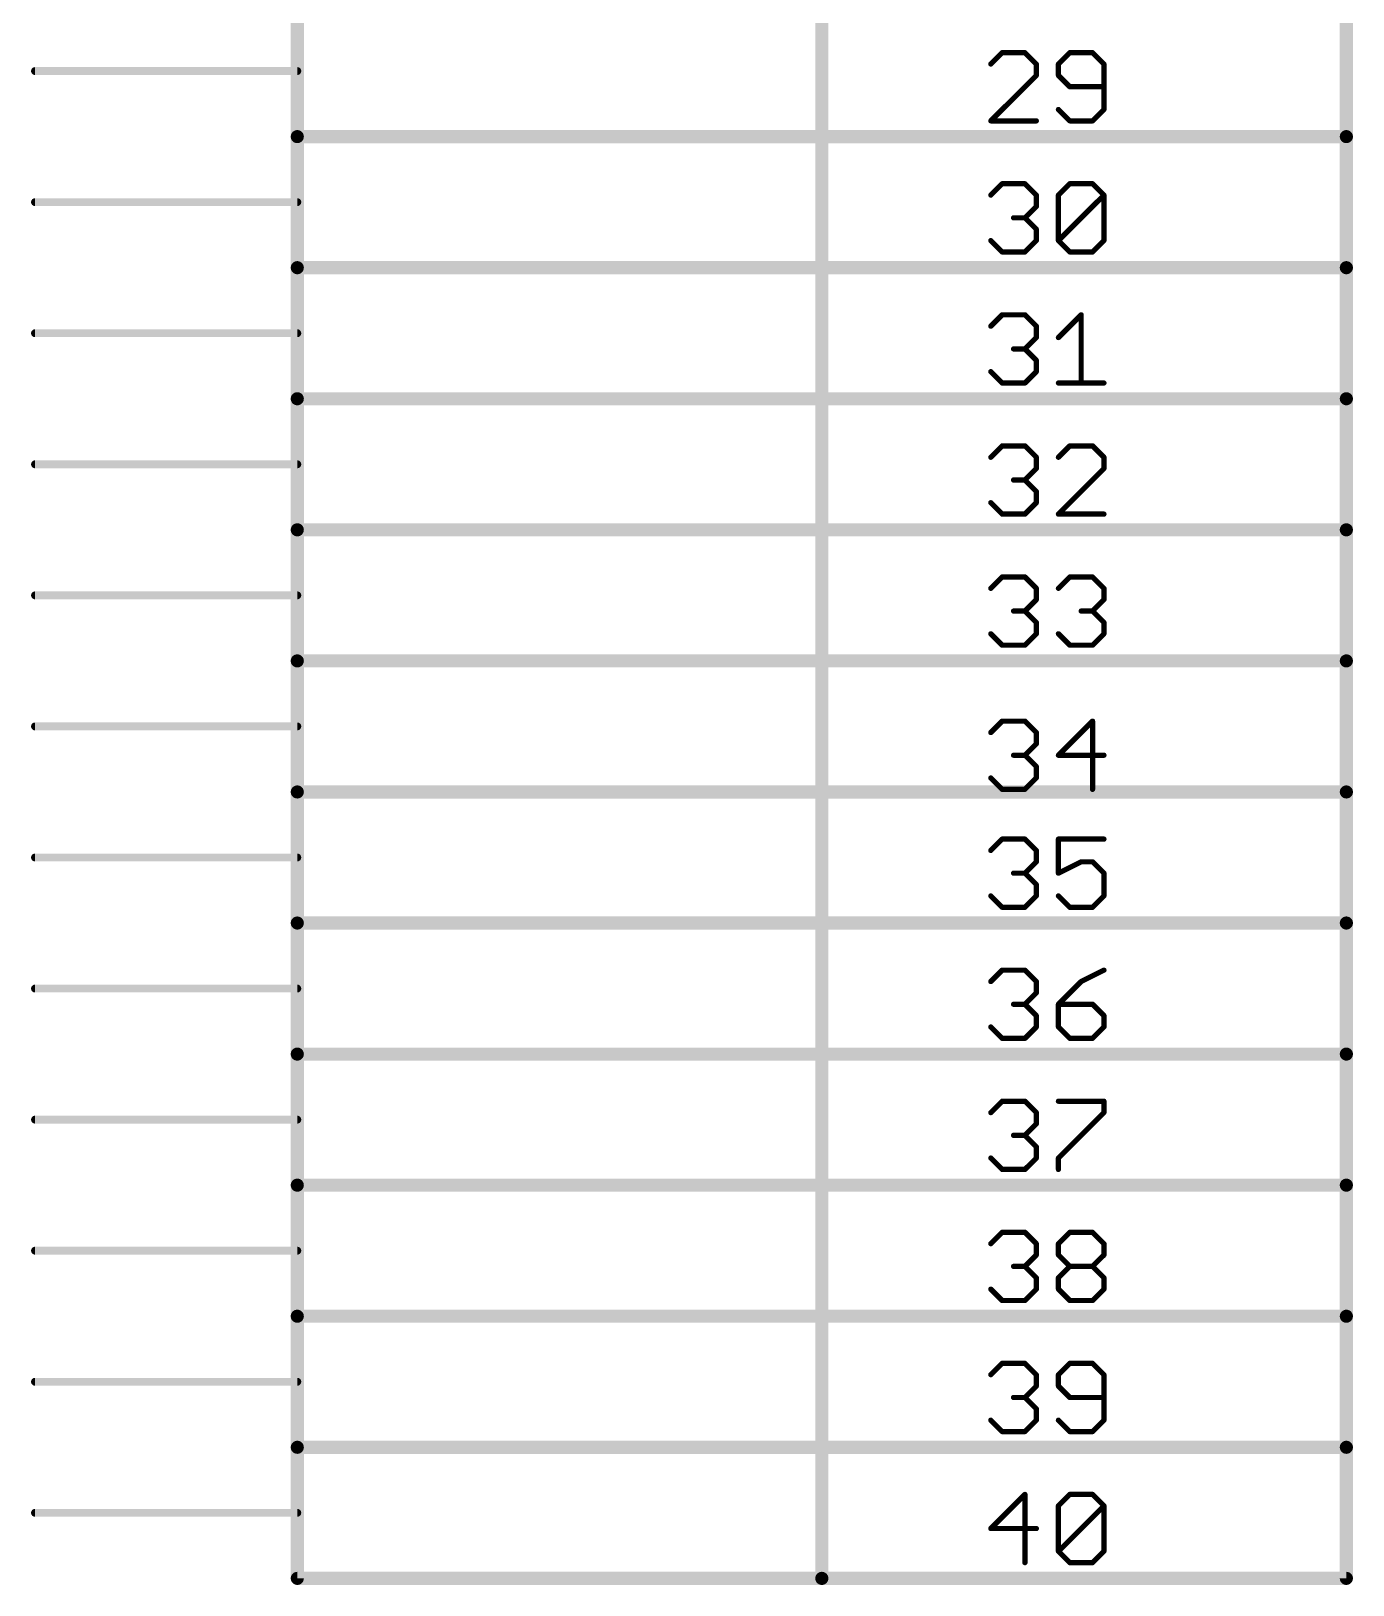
# Model space of a CAD drawing. Extents: x -173 to 61, y -47 to 113.
# Drawn here: x 35.48 to 61.09, y -47.12 to -17 of the extents above; entities that cross this region are included whole.
import ezdxf

# ---------------------------------------------------------------- set-up
doc = ezdxf.new("R2010")
doc.units = 0
doc.layers.add('94', color=14, linetype='CONTINUOUS')
doc.layers.add('95', color=251, linetype='CONTINUOUS')

msp = doc.modelspace()

# ---------------------------------------------------------------- linework, layer by layer
at = {"layer": '94'}
for points, const_width in [([(50.8, -46.99), (50.8, 54.61)], 0.254), ([(40.64, -16.51), (40.64, -19.05)], 0.254), ([(60.96, -16.51), (60.96, -19.05)], 0.254), ([(35.56, -17.78), (40.64, -17.78)], 0.1524), ([(40.64, -19.05), (40.64, -21.59)], 0.254), ([(40.64, -19.05), (60.96, -19.05)], 0.254), ([(60.96, -19.05), (60.96, -21.59)], 0.254), ([(35.56, -20.32), (40.64, -20.32)], 0.1524), ([(40.64, -21.59), (40.64, -24.13)], 0.254), ([(40.64, -21.59), (60.96, -21.59)], 0.254), ([(60.96, -21.59), (60.96, -24.13)], 0.254), ([(35.56, -22.86), (40.64, -22.86)], 0.1524), ([(40.64, -24.13), (40.64, -26.67)], 0.254), ([(40.64, -24.13), (60.96, -24.13)], 0.254), ([(60.96, -24.13), (60.96, -26.67)], 0.254), ([(35.56, -25.4), (40.64, -25.4)], 0.1524), ([(40.64, -26.67), (40.64, -29.21)], 0.254), ([(40.64, -26.67), (60.96, -26.67)], 0.254), ([(60.96, -26.67), (60.96, -29.21)], 0.254), ([(35.56, -27.94), (40.64, -27.94)], 0.1524), ([(40.64, -29.21), (40.64, -31.75)], 0.254), ([(40.64, -29.21), (60.96, -29.21)], 0.254), ([(60.96, -29.21), (60.96, -31.75)], 0.254), ([(35.56, -30.48), (40.64, -30.48)], 0.1524), ([(40.64, -31.75), (40.64, -34.29)], 0.254), ([(40.64, -31.75), (60.96, -31.75)], 0.254), ([(60.96, -31.75), (60.96, -34.29)], 0.254), ([(35.56, -33.02), (40.64, -33.02)], 0.1524), ([(40.64, -34.29), (40.64, -36.83)], 0.254), ([(40.64, -34.29), (60.96, -34.29)], 0.254), ([(60.96, -34.29), (60.96, -36.83)], 0.254), ([(35.56, -35.56), (40.64, -35.56)], 0.1524), ([(40.64, -36.83), (40.64, -39.37)], 0.254), ([(40.64, -36.83), (60.96, -36.83)], 0.254), ([(60.96, -36.83), (60.96, -39.37)], 0.254), ([(35.56, -38.1), (40.64, -38.1)], 0.1524), ([(40.64, -39.37), (40.64, -41.91)], 0.254), ([(40.64, -39.37), (60.96, -39.37)], 0.254), ([(60.96, -39.37), (60.96, -41.91)], 0.254), ([(35.56, -40.64), (40.64, -40.64)], 0.1524), ([(40.64, -41.91), (40.64, -44.45)], 0.254), ([(40.64, -41.91), (60.96, -41.91)], 0.254), ([(60.96, -41.91), (60.96, -44.45)], 0.254), ([(35.56, -43.18), (40.64, -43.18)], 0.1524), ([(40.64, -44.45), (40.64, -46.99)], 0.254), ([(40.64, -44.45), (60.96, -44.45)], 0.254), ([(60.96, -44.45), (60.96, -46.99)], 0.254), ([(35.56, -45.72), (40.64, -45.72)], 0.1524), ([(40.64, -46.99), (50.8, -46.99)], 0.254), ([(50.8, -46.99), (60.96, -46.99)], 0.254)]:
    msp.add_lwpolyline(points, dxfattribs=dict(at, const_width=const_width))
for points, const_width in [([(35.56, -17.7419, 1), (35.56, -17.8181)], 0.0762), ([(40.64, -17.8181, 1), (40.64, -17.7419)], 0.0762), ([(40.7035, -19.05, 1), (40.5765, -19.05)], 0.127), ([(40.64, -18.9865, 1), (40.64, -19.1135)], 0.127), ([(61.0235, -19.05, 1), (60.8965, -19.05)], 0.127), ([(60.96, -19.1135, 1), (60.96, -18.9865)], 0.127), ([(40.5765, -19.05, 1), (40.7035, -19.05)], 0.127), ([(60.8965, -19.05, 1), (61.0235, -19.05)], 0.127), ([(35.56, -20.2819, 1), (35.56, -20.3581)], 0.0762), ([(40.64, -20.3581, 1), (40.64, -20.2819)], 0.0762), ([(40.7035, -21.59, 1), (40.5765, -21.59)], 0.127), ([(40.64, -21.5265, 1), (40.64, -21.6535)], 0.127), ([(40.5765, -21.59, 1), (40.7035, -21.59)], 0.127), ([(61.0235, -21.59, 1), (60.8965, -21.59)], 0.127), ([(60.8965, -21.59, 1), (61.0235, -21.59)], 0.127), ([(60.96, -21.6535, 1), (60.96, -21.5265)], 0.127), ([(35.56, -22.8219, 1), (35.56, -22.8981)], 0.0762), ([(40.64, -22.8981, 1), (40.64, -22.8219)], 0.0762), ([(40.7035, -24.13, 1), (40.5765, -24.13)], 0.127), ([(40.64, -24.0665, 1), (40.64, -24.1935)], 0.127), ([(40.5765, -24.13, 1), (40.7035, -24.13)], 0.127), ([(61.0235, -24.13, 1), (60.8965, -24.13)], 0.127), ([(60.8965, -24.13, 1), (61.0235, -24.13)], 0.127), ([(60.96, -24.1935, 1), (60.96, -24.0665)], 0.127), ([(35.56, -25.3619, 1), (35.56, -25.4381)], 0.0762), ([(40.64, -25.4381, 1), (40.64, -25.3619)], 0.0762), ([(40.7035, -26.67, 1), (40.5765, -26.67)], 0.127), ([(40.64, -26.6065, 1), (40.64, -26.7335)], 0.127), ([(40.5765, -26.67, 1), (40.7035, -26.67)], 0.127), ([(61.0235, -26.67, 1), (60.8965, -26.67)], 0.127), ([(60.8965, -26.67, 1), (61.0235, -26.67)], 0.127), ([(60.96, -26.7335, 1), (60.96, -26.6065)], 0.127), ([(35.56, -27.9019, 1), (35.56, -27.9781)], 0.0762), ([(40.64, -27.9781, 1), (40.64, -27.9019)], 0.0762), ([(40.7035, -29.21, 1), (40.5765, -29.21)], 0.127), ([(40.64, -29.1465, 1), (40.64, -29.2735)], 0.127), ([(40.5765, -29.21, 1), (40.7035, -29.21)], 0.127), ([(61.0235, -29.21, 1), (60.8965, -29.21)], 0.127), ([(60.8965, -29.21, 1), (61.0235, -29.21)], 0.127), ([(60.96, -29.2735, 1), (60.96, -29.1465)], 0.127), ([(35.56, -30.4419, 1), (35.56, -30.5181)], 0.0762), ([(40.64, -30.5181, 1), (40.64, -30.4419)], 0.0762), ([(40.7035, -31.75, 1), (40.5765, -31.75)], 0.127), ([(40.64, -31.6865, 1), (40.64, -31.8135)], 0.127), ([(40.5765, -31.75, 1), (40.7035, -31.75)], 0.127), ([(61.0235, -31.75, 1), (60.8965, -31.75)], 0.127), ([(60.8965, -31.75, 1), (61.0235, -31.75)], 0.127), ([(60.96, -31.8135, 1), (60.96, -31.6865)], 0.127), ([(35.56, -32.9819, 1), (35.56, -33.0581)], 0.0762), ([(40.64, -33.0581, 1), (40.64, -32.9819)], 0.0762), ([(40.7035, -34.29, 1), (40.5765, -34.29)], 0.127), ([(40.64, -34.2265, 1), (40.64, -34.3535)], 0.127), ([(40.5765, -34.29, 1), (40.7035, -34.29)], 0.127), ([(61.0235, -34.29, 1), (60.8965, -34.29)], 0.127), ([(60.8965, -34.29, 1), (61.0235, -34.29)], 0.127), ([(60.96, -34.3535, 1), (60.96, -34.2265)], 0.127), ([(35.56, -35.5219, 1), (35.56, -35.5981)], 0.0762), ([(40.64, -35.5981, 1), (40.64, -35.5219)], 0.0762), ([(40.7035, -36.83, 1), (40.5765, -36.83)], 0.127), ([(40.64, -36.7665, 1), (40.64, -36.8935)], 0.127), ([(61.0235, -36.83, 1), (60.8965, -36.83)], 0.127), ([(60.96, -36.8935, 1), (60.96, -36.7665)], 0.127), ([(40.5765, -36.83, 1), (40.7035, -36.83)], 0.127), ([(60.8965, -36.83, 1), (61.0235, -36.83)], 0.127), ([(35.56, -38.0619, 1), (35.56, -38.1381)], 0.0762), ([(40.64, -38.1381, 1), (40.64, -38.0619)], 0.0762), ([(40.7035, -39.37, 1), (40.5765, -39.37)], 0.127), ([(40.64, -39.3065, 1), (40.64, -39.4335)], 0.127), ([(40.5765, -39.37, 1), (40.7035, -39.37)], 0.127), ([(61.0235, -39.37, 1), (60.8965, -39.37)], 0.127), ([(60.8965, -39.37, 1), (61.0235, -39.37)], 0.127), ([(60.96, -39.4335, 1), (60.96, -39.3065)], 0.127), ([(35.56, -40.6019, 1), (35.56, -40.6781)], 0.0762), ([(40.64, -40.6781, 1), (40.64, -40.6019)], 0.0762), ([(40.7035, -41.91, 1), (40.5765, -41.91)], 0.127), ([(40.64, -41.8465, 1), (40.64, -41.9735)], 0.127), ([(40.5765, -41.91, 1), (40.7035, -41.91)], 0.127), ([(61.0235, -41.91, 1), (60.8965, -41.91)], 0.127), ([(60.8965, -41.91, 1), (61.0235, -41.91)], 0.127), ([(60.96, -41.9735, 1), (60.96, -41.8465)], 0.127), ([(35.56, -43.1419, 1), (35.56, -43.2181)], 0.0762), ([(40.64, -43.2181, 1), (40.64, -43.1419)], 0.0762), ([(40.7035, -44.45, 1), (40.5765, -44.45)], 0.127), ([(40.64, -44.3865, 1), (40.64, -44.5135)], 0.127), ([(40.5765, -44.45, 1), (40.7035, -44.45)], 0.127), ([(61.0235, -44.45, 1), (60.8965, -44.45)], 0.127), ([(60.8965, -44.45, 1), (61.0235, -44.45)], 0.127), ([(60.96, -44.5135, 1), (60.96, -44.3865)], 0.127), ([(35.56, -45.6819, 1), (35.56, -45.7581)], 0.0762), ([(40.64, -45.7581, 1), (40.64, -45.6819)], 0.0762), ([(40.64, -46.9265, 1), (40.64, -47.0535)], 0.127), ([(40.5765, -46.99, 1), (40.7035, -46.99)], 0.127), ([(50.8, -46.9265, 1), (50.8, -47.0535)], 0.127), ([(50.7365, -46.99, 1), (50.8635, -46.99)], 0.127), ([(50.8, -47.0535, 1), (50.8, -46.9265)], 0.127), ([(60.8965, -46.99, 1), (61.0235, -46.99)], 0.127), ([(60.96, -47.0535, 1), (60.96, -46.9265)], 0.127)]:
    msp.add_lwpolyline(points, format="xyb", dxfattribs=dict(at, const_width=const_width))
at = {"layer": '95', "const_width": 0.1016}
for points in [[(54.2937, -17.4233), (54.0733, -17.6436)], [(54.7343, -17.4233), (54.2937, -17.4233)], [(54.9546, -17.6436), (54.7343, -17.4233)], [(55.6034, -17.4233), (55.3831, -17.6436)], [(56.044, -17.4233), (55.6034, -17.4233)], [(56.2644, -17.6436), (56.044, -17.4233)], [(54.9546, -17.8639), (54.9546, -17.6436)], [(55.3831, -17.6436), (55.3831, -17.8639)], [(56.2644, -18.5249), (56.2644, -17.6436)], [(54.0733, -18.7452), (54.9546, -17.8639)], [(55.3831, -17.8639), (55.6034, -18.0842)], [(55.6034, -18.0842), (56.2644, -18.0842)], [(55.3831, -18.5249), (55.6034, -18.7452)], [(56.044, -18.7452), (56.2644, -18.5249)], [(54.9546, -18.7452), (54.0733, -18.7452)], [(55.6034, -18.7452), (56.044, -18.7452)], [(54.0733, -20.1836), (54.2937, -19.9633)], [(54.2937, -19.9633), (54.7343, -19.9633)], [(54.7343, -19.9633), (54.9546, -20.1836)], [(54.9546, -20.1836), (54.9546, -20.4039)], [(55.3831, -20.1836), (55.6034, -19.9633)], [(55.3831, -21.0649), (55.3831, -20.1836)], [(55.3831, -21.0649), (56.2644, -20.1836)], [(55.6034, -19.9633), (56.044, -19.9633)], [(56.044, -19.9633), (56.2644, -20.1836)], [(56.2644, -20.1836), (56.2644, -21.0649)], [(54.9546, -20.4039), (54.7343, -20.6242)], [(54.7343, -20.6242), (54.514, -20.6242)], [(54.7343, -20.6242), (54.9546, -20.8446)], [(54.2937, -21.2852), (54.0733, -21.0649)], [(54.9546, -21.0649), (54.7343, -21.2852)], [(54.9546, -20.8446), (54.9546, -21.0649)], [(55.6034, -21.2852), (55.3831, -21.0649)], [(56.2644, -21.0649), (56.044, -21.2852)], [(54.7343, -21.2852), (54.2937, -21.2852)], [(56.044, -21.2852), (55.6034, -21.2852)], [(54.0733, -22.7236), (54.2937, -22.5033)], [(54.2937, -22.5033), (54.7343, -22.5033)], [(54.7343, -22.5033), (54.9546, -22.7236)], [(55.3831, -22.9439), (55.8237, -22.5033)], [(55.8237, -22.5033), (55.8237, -23.8252)], [(54.9546, -22.7236), (54.9546, -22.9439)], [(54.7343, -23.1642), (54.514, -23.1642)], [(54.9546, -22.9439), (54.7343, -23.1642)], [(54.7343, -23.1642), (54.9546, -23.3846)], [(54.9546, -23.3846), (54.9546, -23.6049)], [(54.2937, -23.8252), (54.0733, -23.6049)], [(54.7343, -23.8252), (54.2937, -23.8252)], [(54.9546, -23.6049), (54.7343, -23.8252)], [(55.3831, -23.8252), (56.2644, -23.8252)], [(54.0733, -25.2636), (54.2937, -25.0433)], [(54.2937, -25.0433), (54.7343, -25.0433)], [(54.7343, -25.0433), (54.9546, -25.2636)], [(55.6034, -25.0433), (55.3831, -25.2636)], [(56.044, -25.0433), (55.6034, -25.0433)], [(56.2644, -25.2636), (56.044, -25.0433)], [(54.9546, -25.2636), (54.9546, -25.4839)], [(56.2644, -25.4839), (56.2644, -25.2636)], [(54.9546, -25.4839), (54.7343, -25.7042)], [(55.3831, -26.3652), (56.2644, -25.4839)], [(54.7343, -25.7042), (54.514, -25.7042)], [(54.7343, -25.7042), (54.9546, -25.9246)], [(54.9546, -25.9246), (54.9546, -26.1449)], [(54.2937, -26.3652), (54.0733, -26.1449)], [(54.9546, -26.1449), (54.7343, -26.3652)], [(54.7343, -26.3652), (54.2937, -26.3652)], [(56.2644, -26.3652), (55.3831, -26.3652)], [(54.0733, -27.8036), (54.2937, -27.5833)], [(54.2937, -27.5833), (54.7343, -27.5833)], [(54.7343, -27.5833), (54.9546, -27.8036)], [(55.3831, -27.8036), (55.6034, -27.5833)], [(55.6034, -27.5833), (56.044, -27.5833)], [(56.044, -27.5833), (56.2644, -27.8036)], [(54.9546, -28.0239), (54.7343, -28.2442)], [(54.9546, -27.8036), (54.9546, -28.0239)], [(56.2644, -28.0239), (56.044, -28.2442)], [(56.2644, -27.8036), (56.2644, -28.0239)], [(54.7343, -28.2442), (54.514, -28.2442)], [(54.7343, -28.2442), (54.9546, -28.4646)], [(56.044, -28.2442), (55.8237, -28.2442)], [(56.044, -28.2442), (56.2644, -28.4646)], [(54.9546, -28.4646), (54.9546, -28.6849)], [(56.2644, -28.4646), (56.2644, -28.6849)], [(54.2937, -28.9052), (54.0733, -28.6849)], [(54.7343, -28.9052), (54.2937, -28.9052)], [(54.9546, -28.6849), (54.7343, -28.9052)], [(55.6034, -28.9052), (55.3831, -28.6849)], [(56.044, -28.9052), (55.6034, -28.9052)], [(56.2644, -28.6849), (56.044, -28.9052)], [(54.0733, -30.5976), (54.2937, -30.3773)], [(54.2937, -30.3773), (54.7343, -30.3773)], [(54.7343, -30.3773), (54.9546, -30.5976)], [(56.044, -30.3773), (55.3831, -31.0382)], [(56.044, -31.6992), (56.044, -30.3773)], [(54.9546, -30.5976), (54.9546, -30.8179)], [(54.7343, -31.0382), (54.514, -31.0382)], [(54.9546, -30.8179), (54.7343, -31.0382)], [(54.7343, -31.0382), (54.9546, -31.2586)], [(55.3831, -31.0382), (56.2644, -31.0382)], [(54.9546, -31.2586), (54.9546, -31.4789)], [(54.2937, -31.6992), (54.0733, -31.4789)], [(54.9546, -31.4789), (54.7343, -31.6992)], [(54.7343, -31.6992), (54.2937, -31.6992)], [(54.0733, -32.8836), (54.2937, -32.6633)], [(54.2937, -32.6633), (54.7343, -32.6633)], [(54.7343, -32.6633), (54.9546, -32.8836)], [(56.2644, -32.6633), (55.3831, -32.6633)], [(55.3831, -32.6633), (55.3831, -33.3242)], [(54.9546, -33.1039), (54.7343, -33.3242)], [(54.9546, -32.8836), (54.9546, -33.1039)], [(55.3831, -33.3242), (55.8237, -33.1039)], [(55.8237, -33.1039), (56.044, -33.1039)], [(56.044, -33.1039), (56.2644, -33.3242)], [(54.7343, -33.3242), (54.514, -33.3242)], [(54.7343, -33.3242), (54.9546, -33.5446)], [(56.2644, -33.3242), (56.2644, -33.7649)], [(54.2937, -33.9852), (54.0733, -33.7649)], [(54.9546, -33.7649), (54.7343, -33.9852)], [(54.9546, -33.5446), (54.9546, -33.7649)], [(55.6034, -33.9852), (55.3831, -33.7649)], [(56.2644, -33.7649), (56.044, -33.9852)], [(54.7343, -33.9852), (54.2937, -33.9852)], [(56.044, -33.9852), (55.6034, -33.9852)], [(54.0733, -35.4236), (54.2937, -35.2033)], [(54.2937, -35.2033), (54.7343, -35.2033)], [(54.7343, -35.2033), (54.9546, -35.4236)], [(56.2644, -35.2033), (55.8237, -35.4236)], [(54.9546, -35.4236), (54.9546, -35.6439)], [(55.8237, -35.4236), (55.3831, -35.8642)], [(54.7343, -35.8642), (54.514, -35.8642)], [(54.9546, -35.6439), (54.7343, -35.8642)], [(54.7343, -35.8642), (54.9546, -36.0846)], [(55.3831, -35.8642), (55.3831, -36.3049)], [(56.044, -35.8642), (55.3831, -35.8642)], [(56.2644, -36.0846), (56.044, -35.8642)], [(54.9546, -36.0846), (54.9546, -36.3049)], [(56.2644, -36.3049), (56.2644, -36.0846)], [(54.2937, -36.5252), (54.0733, -36.3049)], [(54.9546, -36.3049), (54.7343, -36.5252)], [(55.3831, -36.3049), (55.6034, -36.5252)], [(56.044, -36.5252), (56.2644, -36.3049)], [(54.7343, -36.5252), (54.2937, -36.5252)], [(55.6034, -36.5252), (56.044, -36.5252)], [(54.0733, -37.9636), (54.2937, -37.7433)], [(54.2937, -37.7433), (54.7343, -37.7433)], [(54.7343, -37.7433), (54.9546, -37.9636)], [(54.9546, -37.9636), (54.9546, -38.1839)], [(55.3831, -37.7433), (56.2644, -37.7433)], [(56.2644, -37.9636), (55.3831, -38.8449)], [(56.2644, -37.7433), (56.2644, -37.9636)], [(54.9546, -38.1839), (54.7343, -38.4042)], [(54.7343, -38.4042), (54.514, -38.4042)], [(54.7343, -38.4042), (54.9546, -38.6246)], [(54.2937, -39.0652), (54.0733, -38.8449)], [(54.9546, -38.8449), (54.7343, -39.0652)], [(54.9546, -38.6246), (54.9546, -38.8449)], [(55.3831, -38.8449), (55.3831, -39.0652)], [(54.7343, -39.0652), (54.2937, -39.0652)], [(54.0733, -40.5036), (54.2937, -40.2833)], [(54.2937, -40.2833), (54.7343, -40.2833)], [(54.7343, -40.2833), (54.9546, -40.5036)], [(55.3831, -40.5036), (55.6034, -40.2833)], [(55.6034, -40.2833), (56.044, -40.2833)], [(56.044, -40.2833), (56.2644, -40.5036)], [(54.9546, -40.5036), (54.9546, -40.7239)], [(55.3831, -40.7239), (55.3831, -40.5036)], [(56.2644, -40.5036), (56.2644, -40.7239)], [(54.7343, -40.9442), (54.514, -40.9442)], [(54.9546, -40.7239), (54.7343, -40.9442)], [(54.7343, -40.9442), (54.9546, -41.1646)], [(55.6034, -40.9442), (55.3831, -40.7239)], [(55.3831, -41.1646), (55.6034, -40.9442)], [(55.6034, -40.9442), (56.044, -40.9442)], [(56.2644, -40.7239), (56.044, -40.9442)], [(56.044, -40.9442), (56.2644, -41.1646)], [(54.9546, -41.1646), (54.9546, -41.3849)], [(55.3831, -41.3849), (55.3831, -41.1646)], [(56.2644, -41.1646), (56.2644, -41.3849)], [(54.2937, -41.6052), (54.0733, -41.3849)], [(54.7343, -41.6052), (54.2937, -41.6052)], [(54.9546, -41.3849), (54.7343, -41.6052)], [(55.6034, -41.6052), (55.3831, -41.3849)], [(56.044, -41.6052), (55.6034, -41.6052)], [(56.2644, -41.3849), (56.044, -41.6052)], [(54.0733, -43.0436), (54.2937, -42.8233)], [(54.2937, -42.8233), (54.7343, -42.8233)], [(54.7343, -42.8233), (54.9546, -43.0436)], [(54.9546, -43.0436), (54.9546, -43.2639)], [(55.6034, -42.8233), (55.3831, -43.0436)], [(55.3831, -43.0436), (55.3831, -43.2639)], [(56.044, -42.8233), (55.6034, -42.8233)], [(56.2644, -43.0436), (56.044, -42.8233)], [(56.2644, -43.9249), (56.2644, -43.0436)], [(54.9546, -43.2639), (54.7343, -43.4842)], [(55.3831, -43.2639), (55.6034, -43.4842)], [(54.7343, -43.4842), (54.514, -43.4842)], [(54.7343, -43.4842), (54.9546, -43.7046)], [(54.9546, -43.7046), (54.9546, -43.9249)], [(55.6034, -43.4842), (56.2644, -43.4842)], [(54.2937, -44.1452), (54.0733, -43.9249)], [(54.9546, -43.9249), (54.7343, -44.1452)], [(55.3831, -43.9249), (55.6034, -44.1452)], [(56.044, -44.1452), (56.2644, -43.9249)], [(54.7343, -44.1452), (54.2937, -44.1452)], [(55.6034, -44.1452), (56.044, -44.1452)], [(54.7343, -45.3633), (54.0733, -46.0242)], [(54.7343, -46.6852), (54.7343, -45.3633)], [(55.3831, -45.5836), (55.6034, -45.3633)], [(55.6034, -45.3633), (56.044, -45.3633)], [(56.044, -45.3633), (56.2644, -45.5836)], [(55.3831, -46.4649), (55.3831, -45.5836)], [(55.3831, -46.4649), (56.2644, -45.5836)], [(56.2644, -45.5836), (56.2644, -46.4649)], [(54.0733, -46.0242), (54.9546, -46.0242)], [(55.6034, -46.6852), (55.3831, -46.4649)], [(56.044, -46.6852), (55.6034, -46.6852)], [(56.2644, -46.4649), (56.044, -46.6852)]]:
    msp.add_lwpolyline(points, dxfattribs=at)
at = {"layer": '95', "const_width": 0.0508}
for points in [[(54.2937, -17.3979, 1), (54.2937, -17.4487)], [(54.3116, -17.4412, 1), (54.2757, -17.4053)], [(54.7523, -17.4053, 1), (54.7163, -17.4412)], [(54.7343, -17.4487, 1), (54.7343, -17.3979)], [(55.6034, -17.3979, 1), (55.6034, -17.4487)], [(55.6214, -17.4412, 1), (55.5854, -17.4053)], [(56.062, -17.4053, 1), (56.0261, -17.4412)], [(56.044, -17.4487, 1), (56.044, -17.3979)], [(54.0554, -17.6256, 1), (54.0913, -17.6616)], [(54.98, -17.6436, 1), (54.9292, -17.6436)], [(54.9367, -17.6616, 1), (54.9726, -17.6256)], [(55.3651, -17.6256, 1), (55.401, -17.6616)], [(55.4085, -17.6436, 1), (55.3577, -17.6436)], [(56.2898, -17.6436, 1), (56.239, -17.6436)], [(56.2464, -17.6616, 1), (56.2823, -17.6256)], [(54.9292, -17.8639, 1), (54.98, -17.8639)], [(54.9726, -17.8819, 1), (54.9367, -17.846)], [(55.401, -17.846, 1), (55.3651, -17.8819)], [(55.3577, -17.8639, 1), (55.4085, -17.8639)], [(55.6034, -18.0588, 1), (55.6034, -18.1096)], [(55.5854, -18.1022, 1), (55.6214, -18.0663)], [(56.2644, -18.1096, 1), (56.2644, -18.0588)], [(55.401, -18.5069, 1), (55.3651, -18.5428)], [(56.239, -18.5249, 1), (56.2898, -18.5249)], [(56.2823, -18.5428, 1), (56.2464, -18.5069)], [(54.0733, -18.7198, 1), (54.0733, -18.7706)], [(54.0554, -18.7272, 1), (54.0913, -18.7632)], [(54.9546, -18.7706, 1), (54.9546, -18.7198)], [(55.6034, -18.7198, 1), (55.6034, -18.7706)], [(55.5854, -18.7632, 1), (55.6214, -18.7272)], [(56.0261, -18.7272, 1), (56.062, -18.7632)], [(56.044, -18.7706, 1), (56.044, -18.7198)], [(54.0554, -20.1656, 1), (54.0913, -20.2016)], [(54.2937, -19.9379, 1), (54.2937, -19.9887)], [(54.3116, -19.9812, 1), (54.2757, -19.9453)], [(54.7523, -19.9453, 1), (54.7163, -19.9812)], [(54.7343, -19.9887, 1), (54.7343, -19.9379)], [(54.98, -20.1836, 1), (54.9292, -20.1836)], [(54.9367, -20.2016, 1), (54.9726, -20.1656)], [(55.3651, -20.1656, 1), (55.401, -20.2016)], [(55.4085, -20.1836, 1), (55.3577, -20.1836)], [(55.6034, -19.9379, 1), (55.6034, -19.9887)], [(55.6214, -19.9812, 1), (55.5854, -19.9453)], [(56.062, -19.9453, 1), (56.0261, -19.9812)], [(56.044, -19.9887, 1), (56.044, -19.9379)], [(56.2898, -20.1836, 1), (56.239, -20.1836)], [(56.2823, -20.2016, 1), (56.2464, -20.1656)], [(56.2464, -20.2016, 1), (56.2823, -20.1656)], [(54.9292, -20.4039, 1), (54.98, -20.4039)], [(54.9726, -20.4219, 1), (54.9367, -20.386)], [(54.514, -20.5988, 1), (54.514, -20.6496)], [(54.7523, -20.6063, 1), (54.7163, -20.6422)], [(54.7163, -20.6063, 1), (54.7523, -20.6422)], [(54.7343, -20.6496, 1), (54.7343, -20.5988)], [(54.0913, -21.0469, 1), (54.0554, -21.0828)], [(54.98, -20.8446, 1), (54.9292, -20.8446)], [(54.9292, -21.0649, 1), (54.98, -21.0649)], [(54.9367, -20.8625, 1), (54.9726, -20.8266)], [(54.9726, -21.0828, 1), (54.9367, -21.0469)], [(55.401, -21.0469, 1), (55.3651, -21.0828)], [(55.3651, -21.0469, 1), (55.401, -21.0828)], [(55.3577, -21.0649, 1), (55.4085, -21.0649)], [(56.239, -21.0649, 1), (56.2898, -21.0649)], [(56.2823, -21.0828, 1), (56.2464, -21.0469)], [(54.2937, -21.2598, 1), (54.2937, -21.3106)], [(54.2757, -21.3032, 1), (54.3116, -21.2672)], [(54.7163, -21.2672, 1), (54.7523, -21.3032)], [(54.7343, -21.3106, 1), (54.7343, -21.2598)], [(55.6034, -21.2598, 1), (55.6034, -21.3106)], [(55.5854, -21.3032, 1), (55.6214, -21.2672)], [(56.0261, -21.2672, 1), (56.062, -21.3032)], [(56.044, -21.3106, 1), (56.044, -21.2598)], [(54.2937, -22.4779, 1), (54.2937, -22.5287)], [(54.3116, -22.5212, 1), (54.2757, -22.4853)], [(54.7523, -22.4853, 1), (54.7163, -22.5212)], [(54.7343, -22.5287, 1), (54.7343, -22.4779)], [(55.8491, -22.5033, 1), (55.7983, -22.5033)], [(55.8417, -22.5212, 1), (55.8058, -22.4853)], [(54.0554, -22.7056, 1), (54.0913, -22.7416)], [(54.98, -22.7236, 1), (54.9292, -22.7236)], [(54.9367, -22.7416, 1), (54.9726, -22.7056)], [(54.514, -23.1388, 1), (54.514, -23.1896)], [(54.7523, -23.1463, 1), (54.7163, -23.1822)], [(54.7163, -23.1463, 1), (54.7523, -23.1822)], [(54.7343, -23.1896, 1), (54.7343, -23.1388)], [(54.9292, -22.9439, 1), (54.98, -22.9439)], [(54.9726, -22.9619, 1), (54.9367, -22.926)], [(55.3651, -22.926, 1), (55.401, -22.9619)], [(54.98, -23.3846, 1), (54.9292, -23.3846)], [(54.9367, -23.4025, 1), (54.9726, -23.3666)], [(54.0913, -23.5869, 1), (54.0554, -23.6228)], [(54.2937, -23.7998, 1), (54.2937, -23.8506)], [(54.2757, -23.8432, 1), (54.3116, -23.8072)], [(54.7163, -23.8072, 1), (54.7523, -23.8432)], [(54.7343, -23.8506, 1), (54.7343, -23.7998)], [(54.9292, -23.6049, 1), (54.98, -23.6049)], [(54.9726, -23.6228, 1), (54.9367, -23.5869)], [(55.3831, -23.7998, 1), (55.3831, -23.8506)], [(56.2644, -23.8506, 1), (56.2644, -23.7998)], [(55.7983, -23.8252, 1), (55.8491, -23.8252)], [(54.2937, -25.0179, 1), (54.2937, -25.0687)], [(54.3116, -25.0612, 1), (54.2757, -25.0253)], [(54.7523, -25.0253, 1), (54.7163, -25.0612)], [(54.7343, -25.0687, 1), (54.7343, -25.0179)], [(55.6034, -25.0179, 1), (55.6034, -25.0687)], [(55.6214, -25.0612, 1), (55.5854, -25.0253)], [(56.062, -25.0253, 1), (56.0261, -25.0612)], [(56.044, -25.0687, 1), (56.044, -25.0179)], [(54.0554, -25.2456, 1), (54.0913, -25.2816)], [(54.98, -25.2636, 1), (54.9292, -25.2636)], [(54.9367, -25.2816, 1), (54.9726, -25.2456)], [(55.3651, -25.2456, 1), (55.401, -25.2816)], [(56.2898, -25.2636, 1), (56.239, -25.2636)], [(56.2464, -25.2816, 1), (56.2823, -25.2456)], [(54.9292, -25.4839, 1), (54.98, -25.4839)], [(54.9726, -25.5019, 1), (54.9367, -25.466)], [(56.239, -25.4839, 1), (56.2898, -25.4839)], [(56.2823, -25.5019, 1), (56.2464, -25.466)], [(54.514, -25.6788, 1), (54.514, -25.7296)], [(54.7523, -25.6863, 1), (54.7163, -25.7222)], [(54.7163, -25.6863, 1), (54.7523, -25.7222)], [(54.7343, -25.7296, 1), (54.7343, -25.6788)], [(54.98, -25.9246, 1), (54.9292, -25.9246)], [(54.9367, -25.9425, 1), (54.9726, -25.9066)], [(54.0913, -26.1269, 1), (54.0554, -26.1628)], [(54.9292, -26.1449, 1), (54.98, -26.1449)], [(54.9726, -26.1628, 1), (54.9367, -26.1269)], [(54.2937, -26.3398, 1), (54.2937, -26.3906)], [(54.2757, -26.3832, 1), (54.3116, -26.3472)], [(54.7163, -26.3472, 1), (54.7523, -26.3832)], [(54.7343, -26.3906, 1), (54.7343, -26.3398)], [(55.3651, -26.3472, 1), (55.401, -26.3832)], [(55.3831, -26.3398, 1), (55.3831, -26.3906)], [(56.2644, -26.3906, 1), (56.2644, -26.3398)], [(54.2937, -27.5579, 1), (54.2937, -27.6087)], [(54.3116, -27.6012, 1), (54.2757, -27.5653)], [(54.7523, -27.5653, 1), (54.7163, -27.6012)], [(54.7343, -27.6087, 1), (54.7343, -27.5579)], [(55.6034, -27.5579, 1), (55.6034, -27.6087)], [(55.6214, -27.6012, 1), (55.5854, -27.5653)], [(56.062, -27.5653, 1), (56.0261, -27.6012)], [(56.044, -27.6087, 1), (56.044, -27.5579)], [(54.0554, -27.7856, 1), (54.0913, -27.8216)], [(54.98, -27.8036, 1), (54.9292, -27.8036)], [(54.9292, -28.0239, 1), (54.98, -28.0239)], [(54.9367, -27.8216, 1), (54.9726, -27.7856)], [(54.9726, -28.0419, 1), (54.9367, -28.006)], [(55.3651, -27.7856, 1), (55.401, -27.8216)], [(56.2898, -27.8036, 1), (56.239, -27.8036)], [(56.239, -28.0239, 1), (56.2898, -28.0239)], [(56.2464, -27.8216, 1), (56.2823, -27.7856)], [(56.2823, -28.0419, 1), (56.2464, -28.006)], [(54.514, -28.2188, 1), (54.514, -28.2696)], [(54.7523, -28.2263, 1), (54.7163, -28.2622)], [(54.7163, -28.2263, 1), (54.7523, -28.2622)], [(54.7343, -28.2696, 1), (54.7343, -28.2188)], [(55.8237, -28.2188, 1), (55.8237, -28.2696)], [(56.062, -28.2263, 1), (56.0261, -28.2622)], [(56.0261, -28.2263, 1), (56.062, -28.2622)], [(56.044, -28.2696, 1), (56.044, -28.2188)], [(54.98, -28.4646, 1), (54.9292, -28.4646)], [(54.9367, -28.4825, 1), (54.9726, -28.4466)], [(56.2898, -28.4646, 1), (56.239, -28.4646)], [(56.2464, -28.4825, 1), (56.2823, -28.4466)], [(54.0913, -28.6669, 1), (54.0554, -28.7028)], [(54.2937, -28.8798, 1), (54.2937, -28.9306)], [(54.2757, -28.9232, 1), (54.3116, -28.8872)], [(54.7163, -28.8872, 1), (54.7523, -28.9232)], [(54.7343, -28.9306, 1), (54.7343, -28.8798)], [(54.9292, -28.6849, 1), (54.98, -28.6849)], [(54.9726, -28.7028, 1), (54.9367, -28.6669)], [(55.401, -28.6669, 1), (55.3651, -28.7028)], [(55.6034, -28.8798, 1), (55.6034, -28.9306)], [(55.5854, -28.9232, 1), (55.6214, -28.8872)], [(56.0261, -28.8872, 1), (56.062, -28.9232)], [(56.044, -28.9306, 1), (56.044, -28.8798)], [(56.239, -28.6849, 1), (56.2898, -28.6849)], [(56.2823, -28.7028, 1), (56.2464, -28.6669)], [(54.2937, -30.3519, 1), (54.2937, -30.4027)], [(54.3116, -30.3952, 1), (54.2757, -30.3593)], [(54.7523, -30.3593, 1), (54.7163, -30.3952)], [(54.7343, -30.4027, 1), (54.7343, -30.3519)], [(56.0694, -30.3773, 1), (56.0186, -30.3773)], [(56.062, -30.3952, 1), (56.0261, -30.3593)], [(54.0554, -30.5796, 1), (54.0913, -30.6156)], [(54.98, -30.5976, 1), (54.9292, -30.5976)], [(54.9367, -30.6156, 1), (54.9726, -30.5796)], [(54.514, -31.0128, 1), (54.514, -31.0636)], [(54.7523, -31.0203, 1), (54.7163, -31.0562)], [(54.7163, -31.0203, 1), (54.7523, -31.0562)], [(54.7343, -31.0636, 1), (54.7343, -31.0128)], [(54.9292, -30.8179, 1), (54.98, -30.8179)], [(54.9726, -30.8359, 1), (54.9367, -30.8)], [(55.3831, -31.0128, 1), (55.3831, -31.0636)], [(55.3651, -31.0203, 1), (55.401, -31.0562)], [(56.2644, -31.0636, 1), (56.2644, -31.0128)], [(54.98, -31.2586, 1), (54.9292, -31.2586)], [(54.9367, -31.2765, 1), (54.9726, -31.2406)], [(54.0913, -31.4609, 1), (54.0554, -31.4968)], [(54.9292, -31.4789, 1), (54.98, -31.4789)], [(54.9726, -31.4968, 1), (54.9367, -31.4609)], [(54.2937, -31.6738, 1), (54.2937, -31.7246)], [(54.2757, -31.7172, 1), (54.3116, -31.6812)], [(54.7163, -31.6812, 1), (54.7523, -31.7172)], [(54.7343, -31.7246, 1), (54.7343, -31.6738)], [(56.0186, -31.6992, 1), (56.0694, -31.6992)], [(54.2937, -32.6379, 1), (54.2937, -32.6887)], [(54.3116, -32.6812, 1), (54.2757, -32.6453)], [(54.7523, -32.6453, 1), (54.7163, -32.6812)], [(54.7343, -32.6887, 1), (54.7343, -32.6379)], [(55.3831, -32.6379, 1), (55.3831, -32.6887)], [(55.4085, -32.6633, 1), (55.3577, -32.6633)], [(56.2644, -32.6887, 1), (56.2644, -32.6379)], [(54.0554, -32.8656, 1), (54.0913, -32.9016)], [(54.98, -32.8836, 1), (54.9292, -32.8836)], [(54.9292, -33.1039, 1), (54.98, -33.1039)], [(54.9367, -32.9016, 1), (54.9726, -32.8656)], [(54.9726, -33.1219, 1), (54.9367, -33.086)], [(55.8237, -33.0785, 1), (55.8237, -33.1293)], [(55.8351, -33.1266, 1), (55.8124, -33.0812)], [(56.062, -33.086, 1), (56.0261, -33.1219)], [(56.044, -33.1293, 1), (56.044, -33.0785)], [(54.514, -33.2988, 1), (54.514, -33.3496)], [(54.7523, -33.3063, 1), (54.7163, -33.3422)], [(54.7163, -33.3063, 1), (54.7523, -33.3422)], [(54.7343, -33.3496, 1), (54.7343, -33.2988)], [(55.3717, -33.3015, 1), (55.3944, -33.347)], [(55.3577, -33.3242, 1), (55.4085, -33.3242)], [(56.2898, -33.3242, 1), (56.239, -33.3242)], [(56.2464, -33.3422, 1), (56.2823, -33.3063)], [(54.0913, -33.7469, 1), (54.0554, -33.7828)], [(54.98, -33.5446, 1), (54.9292, -33.5446)], [(54.9367, -33.5625, 1), (54.9726, -33.5266)], [(54.9726, -33.7828, 1), (54.9367, -33.7469)], [(55.401, -33.7469, 1), (55.3651, -33.7828)], [(56.2823, -33.7828, 1), (56.2464, -33.7469)], [(54.2937, -33.9598, 1), (54.2937, -34.0106)], [(54.2757, -34.0032, 1), (54.3116, -33.9672)], [(54.7163, -33.9672, 1), (54.7523, -34.0032)], [(54.7343, -34.0106, 1), (54.7343, -33.9598)], [(54.9292, -33.7649, 1), (54.98, -33.7649)], [(55.6034, -33.9598, 1), (55.6034, -34.0106)], [(55.5854, -34.0032, 1), (55.6214, -33.9672)], [(56.0261, -33.9672, 1), (56.062, -34.0032)], [(56.044, -34.0106, 1), (56.044, -33.9598)], [(56.239, -33.7649, 1), (56.2898, -33.7649)], [(54.2937, -35.1779, 1), (54.2937, -35.2287)], [(54.3116, -35.2212, 1), (54.2757, -35.1853)], [(54.7523, -35.1853, 1), (54.7163, -35.2212)], [(54.7343, -35.2287, 1), (54.7343, -35.1779)], [(56.2757, -35.226, 1), (56.253, -35.1806)], [(54.0554, -35.4056, 1), (54.0913, -35.4416)], [(54.98, -35.4236, 1), (54.9292, -35.4236)], [(54.9367, -35.4416, 1), (54.9726, -35.4056)], [(55.8124, -35.4009, 1), (55.8351, -35.4463)], [(55.8417, -35.4416, 1), (55.8058, -35.4056)], [(54.514, -35.8388, 1), (54.514, -35.8896)], [(54.7523, -35.8463, 1), (54.7163, -35.8822)], [(54.7163, -35.8463, 1), (54.7523, -35.8822)], [(54.7343, -35.8896, 1), (54.7343, -35.8388)], [(54.9292, -35.6439, 1), (54.98, -35.6439)], [(54.9726, -35.6619, 1), (54.9367, -35.626)], [(55.4085, -35.8642, 1), (55.3577, -35.8642)], [(55.3831, -35.8388, 1), (55.3831, -35.8896)], [(55.3651, -35.8463, 1), (55.401, -35.8822)], [(56.062, -35.8463, 1), (56.0261, -35.8822)], [(56.044, -35.8896, 1), (56.044, -35.8388)], [(54.98, -36.0846, 1), (54.9292, -36.0846)], [(54.9367, -36.1025, 1), (54.9726, -36.0666)], [(56.2898, -36.0846, 1), (56.239, -36.0846)], [(56.2464, -36.1025, 1), (56.2823, -36.0666)], [(54.0913, -36.2869, 1), (54.0554, -36.3228)], [(54.9292, -36.3049, 1), (54.98, -36.3049)], [(54.9726, -36.3228, 1), (54.9367, -36.2869)], [(55.401, -36.2869, 1), (55.3651, -36.3228)], [(55.3577, -36.3049, 1), (55.4085, -36.3049)], [(56.239, -36.3049, 1), (56.2898, -36.3049)], [(56.2823, -36.3228, 1), (56.2464, -36.2869)], [(54.2937, -36.4998, 1), (54.2937, -36.5506)], [(54.2757, -36.5432, 1), (54.3116, -36.5072)], [(54.7163, -36.5072, 1), (54.7523, -36.5432)], [(54.7343, -36.5506, 1), (54.7343, -36.4998)], [(55.6034, -36.4998, 1), (55.6034, -36.5506)], [(55.5854, -36.5432, 1), (55.6214, -36.5072)], [(56.0261, -36.5072, 1), (56.062, -36.5432)], [(56.044, -36.5506, 1), (56.044, -36.4998)], [(54.0554, -37.9456, 1), (54.0913, -37.9816)], [(54.2937, -37.7179, 1), (54.2937, -37.7687)], [(54.3116, -37.7612, 1), (54.2757, -37.7253)], [(54.7523, -37.7253, 1), (54.7163, -37.7612)], [(54.7343, -37.7687, 1), (54.7343, -37.7179)], [(54.98, -37.9636, 1), (54.9292, -37.9636)], [(54.9367, -37.9816, 1), (54.9726, -37.9456)], [(55.3831, -37.7179, 1), (55.3831, -37.7687)], [(56.2898, -37.7433, 1), (56.239, -37.7433)], [(56.239, -37.9636, 1), (56.2898, -37.9636)], [(56.2823, -37.9816, 1), (56.2464, -37.9456)], [(56.2644, -37.7687, 1), (56.2644, -37.7179)], [(54.9292, -38.1839, 1), (54.98, -38.1839)], [(54.9726, -38.2019, 1), (54.9367, -38.166)], [(54.514, -38.3788, 1), (54.514, -38.4296)], [(54.7523, -38.3863, 1), (54.7163, -38.4222)], [(54.7163, -38.3863, 1), (54.7523, -38.4222)], [(54.7343, -38.4296, 1), (54.7343, -38.3788)], [(54.0913, -38.8269, 1), (54.0554, -38.8628)], [(54.98, -38.6246, 1), (54.9292, -38.6246)], [(54.9292, -38.8449, 1), (54.98, -38.8449)], [(54.9367, -38.6425, 1), (54.9726, -38.6066)], [(54.9726, -38.8628, 1), (54.9367, -38.8269)], [(55.4085, -38.8449, 1), (55.3577, -38.8449)], [(55.3651, -38.8269, 1), (55.401, -38.8628)], [(54.2937, -39.0398, 1), (54.2937, -39.0906)], [(54.2757, -39.0832, 1), (54.3116, -39.0472)], [(54.7163, -39.0472, 1), (54.7523, -39.0832)], [(54.7343, -39.0906, 1), (54.7343, -39.0398)], [(55.3577, -39.0652, 1), (55.4085, -39.0652)], [(54.2937, -40.2579, 1), (54.2937, -40.3087)], [(54.3116, -40.3012, 1), (54.2757, -40.2653)], [(54.7523, -40.2653, 1), (54.7163, -40.3012)], [(54.7343, -40.3087, 1), (54.7343, -40.2579)], [(55.6034, -40.2579, 1), (55.6034, -40.3087)], [(55.6214, -40.3012, 1), (55.5854, -40.2653)], [(56.062, -40.2653, 1), (56.0261, -40.3012)], [(56.044, -40.3087, 1), (56.044, -40.2579)], [(54.0554, -40.4856, 1), (54.0913, -40.5216)], [(54.98, -40.5036, 1), (54.9292, -40.5036)], [(54.9367, -40.5216, 1), (54.9726, -40.4856)], [(55.3651, -40.4856, 1), (55.401, -40.5216)], [(55.4085, -40.5036, 1), (55.3577, -40.5036)], [(56.2898, -40.5036, 1), (56.239, -40.5036)], [(56.2464, -40.5216, 1), (56.2823, -40.4856)], [(54.514, -40.9188, 1), (54.514, -40.9696)], [(54.7523, -40.9263, 1), (54.7163, -40.9622)], [(54.7163, -40.9263, 1), (54.7523, -40.9622)], [(54.7343, -40.9696, 1), (54.7343, -40.9188)], [(54.9292, -40.7239, 1), (54.98, -40.7239)], [(54.9726, -40.7419, 1), (54.9367, -40.706)], [(55.401, -40.706, 1), (55.3651, -40.7419)], [(55.3577, -40.7239, 1), (55.4085, -40.7239)], [(55.6034, -40.9188, 1), (55.6034, -40.9696)], [(55.6214, -40.9622, 1), (55.5854, -40.9263)], [(55.5854, -40.9622, 1), (55.6214, -40.9263)], [(56.062, -40.9263, 1), (56.0261, -40.9622)], [(56.0261, -40.9263, 1), (56.062, -40.9622)], [(56.044, -40.9696, 1), (56.044, -40.9188)], [(56.239, -40.7239, 1), (56.2898, -40.7239)], [(56.2823, -40.7419, 1), (56.2464, -40.706)], [(54.98, -41.1646, 1), (54.9292, -41.1646)], [(54.9367, -41.1825, 1), (54.9726, -41.1466)], [(55.4085, -41.1646, 1), (55.3577, -41.1646)], [(55.3651, -41.1466, 1), (55.401, -41.1825)], [(56.2898, -41.1646, 1), (56.239, -41.1646)], [(56.2464, -41.1825, 1), (56.2823, -41.1466)], [(54.0913, -41.3669, 1), (54.0554, -41.4028)], [(54.2937, -41.5798, 1), (54.2937, -41.6306)], [(54.7343, -41.6306, 1), (54.7343, -41.5798)], [(54.9292, -41.3849, 1), (54.98, -41.3849)], [(54.9726, -41.4028, 1), (54.9367, -41.3669)], [(55.401, -41.3669, 1), (55.3651, -41.4028)], [(55.3577, -41.3849, 1), (55.4085, -41.3849)], [(55.6034, -41.5798, 1), (55.6034, -41.6306)], [(56.044, -41.6306, 1), (56.044, -41.5798)], [(56.239, -41.3849, 1), (56.2898, -41.3849)], [(56.2823, -41.4028, 1), (56.2464, -41.3669)], [(54.2757, -41.6232, 1), (54.3116, -41.5872)], [(54.7163, -41.5872, 1), (54.7523, -41.6232)], [(55.5854, -41.6232, 1), (55.6214, -41.5872)], [(56.0261, -41.5872, 1), (56.062, -41.6232)], [(54.0554, -43.0256, 1), (54.0913, -43.0616)], [(54.2937, -42.7979, 1), (54.2937, -42.8487)], [(54.3116, -42.8412, 1), (54.2757, -42.8053)], [(54.7523, -42.8053, 1), (54.7163, -42.8412)], [(54.7343, -42.8487, 1), (54.7343, -42.7979)], [(54.98, -43.0436, 1), (54.9292, -43.0436)], [(54.9367, -43.0616, 1), (54.9726, -43.0256)], [(55.3651, -43.0256, 1), (55.401, -43.0616)], [(55.4085, -43.0436, 1), (55.3577, -43.0436)], [(55.6034, -42.7979, 1), (55.6034, -42.8487)], [(55.6214, -42.8412, 1), (55.5854, -42.8053)], [(56.062, -42.8053, 1), (56.0261, -42.8412)], [(56.044, -42.8487, 1), (56.044, -42.7979)], [(56.2898, -43.0436, 1), (56.239, -43.0436)], [(56.2464, -43.0616, 1), (56.2823, -43.0256)], [(54.9292, -43.2639, 1), (54.98, -43.2639)], [(54.9726, -43.2819, 1), (54.9367, -43.246)], [(55.401, -43.246, 1), (55.3651, -43.2819)], [(55.3577, -43.2639, 1), (55.4085, -43.2639)], [(54.514, -43.4588, 1), (54.514, -43.5096)], [(54.7523, -43.4663, 1), (54.7163, -43.5022)], [(54.7163, -43.4663, 1), (54.7523, -43.5022)], [(54.7343, -43.5096, 1), (54.7343, -43.4588)], [(54.98, -43.7046, 1), (54.9292, -43.7046)], [(54.9367, -43.7225, 1), (54.9726, -43.6866)], [(55.6034, -43.4588, 1), (55.6034, -43.5096)], [(55.5854, -43.5022, 1), (55.6214, -43.4663)], [(56.2644, -43.5096, 1), (56.2644, -43.4588)], [(54.0913, -43.9069, 1), (54.0554, -43.9428)], [(54.9292, -43.9249, 1), (54.98, -43.9249)], [(54.9726, -43.9428, 1), (54.9367, -43.9069)], [(55.401, -43.9069, 1), (55.3651, -43.9428)], [(56.239, -43.9249, 1), (56.2898, -43.9249)], [(56.2823, -43.9428, 1), (56.2464, -43.9069)], [(54.2937, -44.1198, 1), (54.2937, -44.1706)], [(54.2757, -44.1632, 1), (54.3116, -44.1272)], [(54.7163, -44.1272, 1), (54.7523, -44.1632)], [(54.7343, -44.1706, 1), (54.7343, -44.1198)], [(55.6034, -44.1198, 1), (55.6034, -44.1706)], [(55.5854, -44.1632, 1), (55.6214, -44.1272)], [(56.0261, -44.1272, 1), (56.062, -44.1632)], [(56.044, -44.1706, 1), (56.044, -44.1198)], [(54.7597, -45.3633, 1), (54.7089, -45.3633)], [(54.7523, -45.3812, 1), (54.7163, -45.3453)], [(55.6034, -45.3379, 1), (55.6034, -45.3887)], [(55.6214, -45.3812, 1), (55.5854, -45.3453)], [(56.062, -45.3453, 1), (56.0261, -45.3812)], [(56.044, -45.3887, 1), (56.044, -45.3379)], [(55.3651, -45.5656, 1), (55.401, -45.6016)], [(55.4085, -45.5836, 1), (55.3577, -45.5836)], [(56.2898, -45.5836, 1), (56.239, -45.5836)], [(56.2823, -45.6016, 1), (56.2464, -45.5656)], [(56.2464, -45.6016, 1), (56.2823, -45.5656)], [(54.0733, -45.9988, 1), (54.0733, -46.0496)], [(54.0554, -46.0063, 1), (54.0913, -46.0422)], [(54.9546, -46.0496, 1), (54.9546, -45.9988)], [(54.7089, -46.6852, 1), (54.7597, -46.6852)], [(55.401, -46.4469, 1), (55.3651, -46.4828)], [(55.3651, -46.4469, 1), (55.401, -46.4828)], [(55.3577, -46.4649, 1), (55.4085, -46.4649)], [(55.6034, -46.6598, 1), (55.6034, -46.7106)], [(55.5854, -46.7032, 1), (55.6214, -46.6672)], [(56.0261, -46.6672, 1), (56.062, -46.7032)], [(56.044, -46.7106, 1), (56.044, -46.6598)], [(56.239, -46.4649, 1), (56.2898, -46.4649)], [(56.2823, -46.4828, 1), (56.2464, -46.4469)]]:
    msp.add_lwpolyline(points, format="xyb", dxfattribs=at)

doc.saveas('drawing.dxf')
